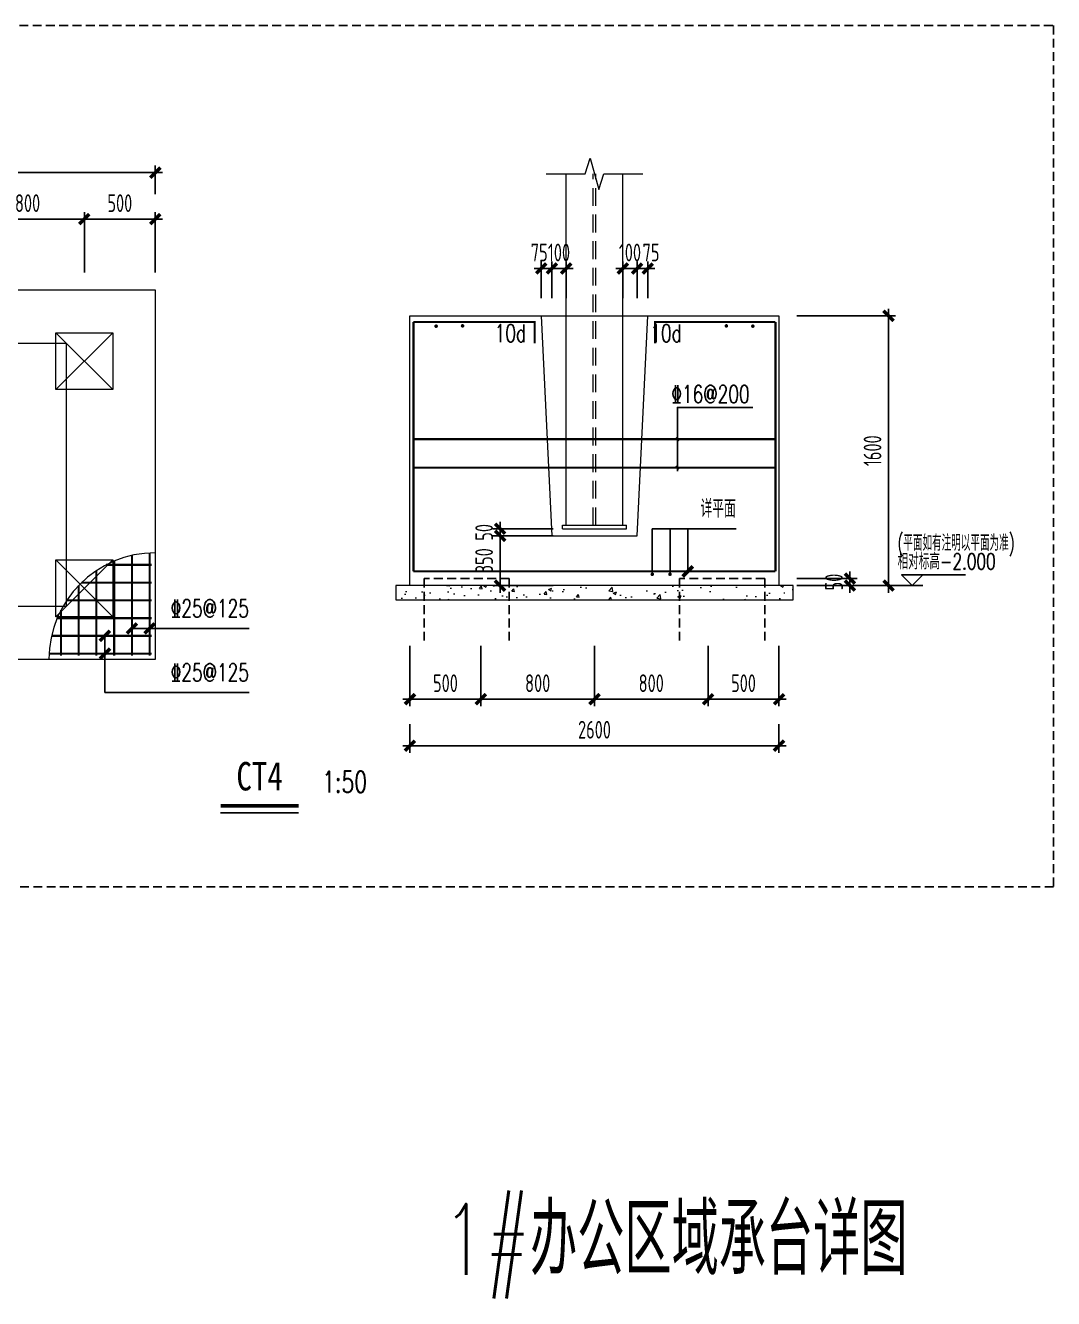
# Model space of a CAD drawing. Extents: x -1201378 to 2367219, y -619313 to 244905.
# Drawn here: x -199698 to -170725, y -440287 to -404427 of the extents above; entities that cross this region are included whole.
import ezdxf
from ezdxf.enums import TextEntityAlignment as Align

# ---------------------------------------------------------------- set-up
doc = ezdxf.new("R2010")
doc.units = 0
doc.header["$LTSCALE"] = 1000
doc.linetypes.add('DASHED', pattern=[0.75, 0.5, -0.25])
doc.linetypes.add('HIDDEN', pattern=[0.375, 0.25, -0.125])
doc.layers.get('0').update_dxf_attribs({"linetype": 'CONTINUOUS'})
doc.layers.get('Defpoints').update_dxf_attribs({"linetype": 'CONTINUOUS'})
for name, color, linetype in [('S-BG', 131, 'CONTINUOUS'), ('S-SGJ', 21, 'CONTINUOUS'), ('S-SHAPE2', 165, 'HIDDEN'), ('S-TEXT', 21, 'CONTINUOUS')]:
    doc.layers.add(name, color=color, linetype=linetype)
for name, color, linetype, lineweight in [('S-col', 2, 'CONTINUOUS', 0), ('S-ct', 2, 'CONTINUOUS', 0), ('S-dim', 81, 'CONTINUOUS', 0), ('S-donut', 11, 'CONTINUOUS', 0), ('S-gj', 6, 'CONTINUOUS', 0), ('S-hatch-c', 253, 'CONTINUOUS', 0), ('S-zhuang', 1, 'CONTINUOUS', 0), ('THIN', 7, 'CONTINUOUS', 0)]:
    doc.layers.add(name, color=color, linetype=linetype, lineweight=lineweight)
doc.styles.add('SS1', font='tj-romans1.shx', dxfattribs={"width": 0.7, "bigfont": 'tj-hztxt1.shx'})
doc.styles.add('TSSD_Dimension', font='tssdeng.shx', dxfattribs={"width": 0.7, "bigfont": 'hztxt.shx'})
doc.styles.add('TSSD_Norm', font='tj-romans1.shx', dxfattribs={"bigfont": 'tj-hztxt.shx'})
doc.styles.add('TSSD_Rein', font='tj-romans1.shx', dxfattribs={"width": 0.7, "bigfont": 'tj-hztxt.shx'})
doc.styles.add('黑体', font='simhei.ttf', dxfattribs={"width": 0.8})
doc.dimstyles.new('TSSD_50_200', dxfattribs={"dimtxt": 500, "dimasz": 200, "dimexe": 200, "dimexo": 500, "dimgap": 200, "dimtad": 1, "dimdec": 0, "dimlfac": 0.25, "dimzin": 0, "dimdsep": 46, "dimtxsty": 'TSSD_Dimension', "dimblk": 'ARCHTICK', "dimcen": 0, "dimdle": 200, "dimclrt": 7, "dimadec": 0, "dimazin": 0, "dimtfac": 1, "dimtdec": 0, "dimtix": 1, "dimtmove": 2, "dimatfit": 3, "dimfxl": 1, "dimtolj": 1, "dimtzin": 0, "dimarcsym": 0})

# ---------------------------------------------------------------- blocks, each defined once
blk = doc.blocks.new('_ArchTick')
at = {"color": 0, "linetype": 'ByBlock', "const_width": 0.5}
blk.add_lwpolyline([(-0.71, -0.71), (0.71, 0.71)], dxfattribs=at)
blk = doc.blocks.new('*D3577')
at = {"layer": 'Defpoints', "color": 0, "transparency": 16777216}
for p in [(-196038, -409882), (-198038, -411881), (-196038, -411881)]:
    blk.add_point(p, dxfattribs=at)
at = {"layer": 'S-dim', "color": 0, "lineweight": -2, "transparency": 16777216}
for p, q in [((-198238, -409882), (-195838, -409882)), ((-198038, -411381), (-198038, -409682)), ((-196038, -411381), (-196038, -409682))]:
    blk.add_line(p, q, dxfattribs=at)
at = {"layer": 'S-dim', "color": 0, "lineweight": -2, "transparency": 16777216, "xscale": 200, "yscale": 200, "zscale": 200, "rotation": 180}
blk.add_blockref('_ArchTick', (-198038, -409882), dxfattribs=at)
at = {"layer": 'S-dim', "color": 0, "lineweight": -2, "transparency": 16777216, "xscale": 200, "yscale": 200, "zscale": 200}
blk.add_blockref('_ArchTick', (-196038, -409882), dxfattribs=at)
at = {"layer": 'S-dim', "color": 7, "transparency": 16777216, "insert": (-197038, -409432), "char_height": 500, "attachment_point": 5, "style": 'TSSD_Dimension'}
blk.add_mtext('\\A1;500', dxfattribs=at)
blk = doc.blocks.new('*D3578')
at = {"layer": 'Defpoints', "color": 0, "transparency": 16777216}
for p in [(-198038, -409882), (-201238, -411881), (-198038, -411881)]:
    blk.add_point(p, dxfattribs=at)
at = {"layer": 'S-dim', "color": 0, "lineweight": -2, "transparency": 16777216}
for p, q in [((-201438, -409882), (-197838, -409882)), ((-201238, -411381), (-201238, -409682)), ((-198038, -411381), (-198038, -409682))]:
    blk.add_line(p, q, dxfattribs=at)
at = {"layer": 'S-dim', "color": 0, "lineweight": -2, "transparency": 16777216, "xscale": 200, "yscale": 200, "zscale": 200, "rotation": 180}
blk.add_blockref('_ArchTick', (-201238, -409882), dxfattribs=at)
at = {"layer": 'S-dim', "color": 0, "lineweight": -2, "transparency": 16777216, "xscale": 200, "yscale": 200, "zscale": 200}
blk.add_blockref('_ArchTick', (-198038, -409882), dxfattribs=at)
at = {"layer": 'S-dim', "color": 7, "transparency": 16777216, "insert": (-199638, -409432), "char_height": 500, "attachment_point": 5, "style": 'TSSD_Dimension'}
blk.add_mtext('\\A1;800', dxfattribs=at)
blk = doc.blocks.new('*D3579')
at = {"layer": 'Defpoints', "color": 0, "transparency": 16777216}
for p in [(-178462, -412605), (-175376, -412605), (-178462, -420205)]:
    blk.add_point(p, dxfattribs=at)
at = {"layer": 'S-dim', "color": 0, "lineweight": -2, "transparency": 16777216}
for p, q in [((-177962, -412605), (-175176, -412605)), ((-175376, -420405), (-175376, -412405)), ((-177962, -420205), (-175176, -420205))]:
    blk.add_line(p, q, dxfattribs=at)
at = {"layer": 'S-dim', "color": 0, "lineweight": -2, "transparency": 16777216, "xscale": 200, "yscale": 200, "zscale": 200}
for p, rotation in [((-175376, -412605), 90), ((-175376, -420205), 270)]:
    blk.add_blockref('_ArchTick', p, dxfattribs=dict(at, rotation=rotation))
at = {"layer": 'S-dim', "color": 7, "transparency": 16777216, "insert": (-175826, -416405), "char_height": 500, "attachment_point": 5, "rotation": 90, "style": 'TSSD_Dimension'}
blk.add_mtext('\\A1;1600', dxfattribs=at)
blk = doc.blocks.new('*D3580')
at = {"layer": 'Defpoints', "color": 0, "transparency": 16777216}
for p in [(-184462, -411272), (-184862, -412605), (-184462, -412605)]:
    blk.add_point(p, dxfattribs=at)
at = {"layer": 'S-dim', "color": 0, "lineweight": -2, "transparency": 16777216}
for p, q in [((-184862, -411272), (-185062, -411272)), ((-184862, -412105), (-184862, -411072)), ((-184862, -411272), (-184462, -411272)), ((-184462, -412105), (-184462, -411072)), ((-184462, -411272), (-184262, -411272))]:
    blk.add_line(p, q, dxfattribs=at)
at = {"layer": 'S-dim', "color": 0, "lineweight": -2, "transparency": 16777216, "xscale": 200, "yscale": 200, "zscale": 200}
blk.add_blockref('_ArchTick', (-184862, -411272), dxfattribs=at)
at = {"layer": 'S-dim', "color": 0, "lineweight": -2, "transparency": 16777216, "xscale": 200, "yscale": 200, "zscale": 200, "rotation": 180}
blk.add_blockref('_ArchTick', (-184462, -411272), dxfattribs=at)
at = {"layer": 'S-dim', "color": 7, "transparency": 16777216, "insert": (-184662, -410822), "char_height": 500, "attachment_point": 5, "style": 'TSSD_Dimension'}
blk.add_mtext('\\A1;100', dxfattribs=at)
blk = doc.blocks.new('*D3538')
at = {"layer": 'Defpoints', "color": 0, "transparency": 16777216}
for p in [(-184862, -411272), (-185162, -412605), (-184862, -412605)]:
    blk.add_point(p, dxfattribs=at)
at = {"layer": 'S-dim', "color": 0, "lineweight": -2, "transparency": 16777216}
for p, q in [((-185162, -411272), (-185362, -411272)), ((-185162, -412105), (-185162, -411072)), ((-185162, -411272), (-184862, -411272)), ((-184862, -412105), (-184862, -411072)), ((-184862, -411272), (-184662, -411272))]:
    blk.add_line(p, q, dxfattribs=at)
at = {"layer": 'S-dim', "color": 0, "lineweight": -2, "transparency": 16777216, "xscale": 200, "yscale": 200, "zscale": 200}
blk.add_blockref('_ArchTick', (-185162, -411272), dxfattribs=at)
at = {"layer": 'S-dim', "color": 0, "lineweight": -2, "transparency": 16777216, "xscale": 200, "yscale": 200, "zscale": 200, "rotation": 180}
blk.add_blockref('_ArchTick', (-184862, -411272), dxfattribs=at)
at = {"layer": 'S-dim', "color": 7, "transparency": 16777216, "insert": (-185219, -410822), "char_height": 500, "attachment_point": 5, "style": 'TSSD_Dimension'}
blk.add_mtext('\\A1;75', dxfattribs=at)
blk = doc.blocks.new('*D3539')
at = {"layer": 'Defpoints', "color": 0, "transparency": 16777216}
for p in [(-182162, -411272), (-182462, -412605), (-182162, -412605)]:
    blk.add_point(p, dxfattribs=at)
at = {"layer": 'S-dim', "color": 0, "lineweight": -2, "transparency": 16777216}
for p, q in [((-182462, -411272), (-182662, -411272)), ((-182462, -412105), (-182462, -411072)), ((-182462, -411272), (-182162, -411272)), ((-182162, -412105), (-182162, -411072)), ((-182162, -411272), (-181962, -411272))]:
    blk.add_line(p, q, dxfattribs=at)
at = {"layer": 'S-dim', "color": 0, "lineweight": -2, "transparency": 16777216, "xscale": 200, "yscale": 200, "zscale": 200}
blk.add_blockref('_ArchTick', (-182462, -411272), dxfattribs=at)
at = {"layer": 'S-dim', "color": 0, "lineweight": -2, "transparency": 16777216, "xscale": 200, "yscale": 200, "zscale": 200, "rotation": 180}
blk.add_blockref('_ArchTick', (-182162, -411272), dxfattribs=at)
at = {"layer": 'S-dim', "color": 7, "transparency": 16777216, "insert": (-182068, -410822), "char_height": 500, "attachment_point": 5, "style": 'TSSD_Dimension'}
blk.add_mtext('\\A1;75', dxfattribs=at)
blk = doc.blocks.new('*D3540')
at = {"layer": 'Defpoints', "color": 0, "transparency": 16777216}
for p in [(-182462, -411272), (-182862, -412605), (-182462, -412605)]:
    blk.add_point(p, dxfattribs=at)
at = {"layer": 'S-dim', "color": 0, "lineweight": -2, "transparency": 16777216}
for p, q in [((-182862, -411272), (-183062, -411272)), ((-182862, -412105), (-182862, -411072)), ((-182862, -411272), (-182462, -411272)), ((-182462, -412105), (-182462, -411072)), ((-182462, -411272), (-182262, -411272))]:
    blk.add_line(p, q, dxfattribs=at)
at = {"layer": 'S-dim', "color": 0, "lineweight": -2, "transparency": 16777216, "xscale": 200, "yscale": 200, "zscale": 200}
blk.add_blockref('_ArchTick', (-182862, -411272), dxfattribs=at)
at = {"layer": 'S-dim', "color": 0, "lineweight": -2, "transparency": 16777216, "xscale": 200, "yscale": 200, "zscale": 200, "rotation": 180}
blk.add_blockref('_ArchTick', (-182462, -411272), dxfattribs=at)
at = {"layer": 'S-dim', "color": 7, "transparency": 16777216, "insert": (-182662, -410822), "char_height": 500, "attachment_point": 5, "style": 'TSSD_Dimension'}
blk.add_mtext('\\A1;100', dxfattribs=at)
blk = doc.blocks.new('*D3541')
at = {"layer": 'Defpoints', "color": 0, "transparency": 16777216}
for p in [(-178462, -420005), (-178462, -420205), (-176462, -420205)]:
    blk.add_point(p, dxfattribs=at)
at = {"layer": 'S-dim', "color": 0, "lineweight": -2, "transparency": 16777216}
for p, q in [((-176462, -420005), (-176462, -419805)), ((-177962, -420005), (-176262, -420005)), ((-177962, -420205), (-176262, -420205)), ((-176462, -420005), (-176462, -420205)), ((-176462, -420205), (-176462, -420405))]:
    blk.add_line(p, q, dxfattribs=at)
at = {"layer": 'S-dim', "color": 0, "lineweight": -2, "transparency": 16777216, "xscale": 200, "yscale": 200, "zscale": 200}
for p, rotation in [((-176462, -420005), 270), ((-176462, -420205), 90)]:
    blk.add_blockref('_ArchTick', p, dxfattribs=dict(at, rotation=rotation))
at = {"layer": 'S-dim', "color": 7, "transparency": 16777216, "insert": (-176912, -420105), "char_height": 500, "attachment_point": 5, "rotation": 90, "style": 'TSSD_Dimension'}
blk.add_mtext('\\A1;50', dxfattribs=at)
blk = doc.blocks.new('*D3542')
at = {"layer": 'Defpoints', "color": 0, "transparency": 16777216}
for p in [(-186322, -418805), (-184322, -418805), (-184322, -420205)]:
    blk.add_point(p, dxfattribs=at)
at = {"layer": 'S-dim', "color": 0, "lineweight": -2, "transparency": 16777216}
for p, q in [((-184822, -418805), (-186522, -418805)), ((-186322, -420405), (-186322, -418605)), ((-184822, -420205), (-186522, -420205))]:
    blk.add_line(p, q, dxfattribs=at)
at = {"layer": 'S-dim', "color": 0, "lineweight": -2, "transparency": 16777216, "xscale": 200, "yscale": 200, "zscale": 200}
for p, rotation in [((-186322, -418805), 90), ((-186322, -420205), 270)]:
    blk.add_blockref('_ArchTick', p, dxfattribs=dict(at, rotation=rotation))
at = {"layer": 'S-dim', "color": 7, "transparency": 16777216, "insert": (-186772, -419505), "char_height": 500, "attachment_point": 5, "rotation": 90, "style": 'TSSD_Dimension'}
blk.add_mtext('\\A1;350', dxfattribs=at)
blk = doc.blocks.new('*D3543')
at = {"layer": 'Defpoints', "color": 0, "transparency": 16777216}
for p in [(-186322, -418605), (-184322, -418605), (-184322, -418805)]:
    blk.add_point(p, dxfattribs=at)
at = {"layer": 'S-dim', "color": 0, "lineweight": -2, "transparency": 16777216}
for p, q in [((-186322, -418605), (-186322, -418405)), ((-184822, -418605), (-186522, -418605)), ((-184822, -418805), (-186522, -418805)), ((-186322, -418805), (-186322, -418605)), ((-186322, -418805), (-186322, -419005))]:
    blk.add_line(p, q, dxfattribs=at)
at = {"layer": 'S-dim', "color": 0, "lineweight": -2, "transparency": 16777216, "xscale": 200, "yscale": 200, "zscale": 200}
for p, rotation in [((-186322, -418605), 270), ((-186322, -418805), 90)]:
    blk.add_blockref('_ArchTick', p, dxfattribs=dict(at, rotation=rotation))
at = {"layer": 'S-dim', "color": 7, "transparency": 16777216, "insert": (-186772, -418705), "char_height": 500, "attachment_point": 5, "rotation": 90, "style": 'TSSD_Dimension'}
blk.add_mtext('\\A1;50', dxfattribs=at)
blk = doc.blocks.new('S-ZHUANG-400')
at = {"layer": 'S-zhuang'}
for p, q in [((200, -200), (-200, 200)), ((-200, -200), (200, 200))]:
    blk.add_line(p, q, dxfattribs=at)
blk.add_lwpolyline([(-200, 200), (200, 200), (200, -200), (-200, -200)], close=True, dxfattribs=at)
blk = doc.blocks.new('*D3544')
at = {"layer": 'Defpoints', "color": 0, "transparency": 16777216}
for p in [(-206438, -408572), (-206438, -409681), (-196038, -409681)]:
    blk.add_point(p, dxfattribs=at)
at = {"layer": 'S-dim', "color": 0, "lineweight": -2, "transparency": 16777216}
for p, q in [((-206438, -409181), (-206438, -408372)), ((-196038, -409181), (-196038, -408372)), ((-195838, -408572), (-206638, -408572))]:
    blk.add_line(p, q, dxfattribs=at)
at = {"layer": 'S-dim', "color": 0, "lineweight": -2, "transparency": 16777216, "xscale": 200, "yscale": 200, "zscale": 200, "rotation": 180}
blk.add_blockref('_ArchTick', (-206438, -408572), dxfattribs=at)
at = {"layer": 'S-dim', "color": 0, "lineweight": -2, "transparency": 16777216, "xscale": 200, "yscale": 200, "zscale": 200}
blk.add_blockref('_ArchTick', (-196038, -408572), dxfattribs=at)
at = {"layer": 'S-dim', "color": 7, "transparency": 16777216, "insert": (-201238, -408122), "char_height": 500, "attachment_point": 5, "style": 'TSSD_Dimension'}
blk.add_mtext('\\A1;2600', dxfattribs=at)
blk = doc.blocks.new('*D3550')
at = {"layer": 'Defpoints', "color": 0, "transparency": 16777216}
for p in [(-188862, -421405), (-186862, -421405), (-186862, -423405)]:
    blk.add_point(p, dxfattribs=at)
at = {"layer": 'S-dim', "color": 0, "lineweight": -2, "transparency": 16777216}
for p, q in [((-188862, -421905), (-188862, -423605)), ((-186862, -421905), (-186862, -423605)), ((-189062, -423405), (-186662, -423405))]:
    blk.add_line(p, q, dxfattribs=at)
at = {"layer": 'S-dim', "color": 0, "lineweight": -2, "transparency": 16777216, "xscale": 200, "yscale": 200, "zscale": 200, "rotation": 180}
blk.add_blockref('_ArchTick', (-188862, -423405), dxfattribs=at)
at = {"layer": 'S-dim', "color": 0, "lineweight": -2, "transparency": 16777216, "xscale": 200, "yscale": 200, "zscale": 200}
blk.add_blockref('_ArchTick', (-186862, -423405), dxfattribs=at)
at = {"layer": 'S-dim', "color": 7, "transparency": 16777216, "insert": (-187862, -422955), "char_height": 500, "attachment_point": 5, "style": 'TSSD_Dimension'}
blk.add_mtext('\\A1;500', dxfattribs=at)
blk = doc.blocks.new('*D3551')
at = {"layer": 'Defpoints', "color": 0, "transparency": 16777216}
for p in [(-186862, -421405), (-183662, -421405), (-183662, -423405)]:
    blk.add_point(p, dxfattribs=at)
at = {"layer": 'S-dim', "color": 0, "lineweight": -2, "transparency": 16777216}
for p, q in [((-186862, -421905), (-186862, -423605)), ((-183662, -421905), (-183662, -423605)), ((-187062, -423405), (-183462, -423405))]:
    blk.add_line(p, q, dxfattribs=at)
at = {"layer": 'S-dim', "color": 0, "lineweight": -2, "transparency": 16777216, "xscale": 200, "yscale": 200, "zscale": 200, "rotation": 180}
blk.add_blockref('_ArchTick', (-186862, -423405), dxfattribs=at)
at = {"layer": 'S-dim', "color": 0, "lineweight": -2, "transparency": 16777216, "xscale": 200, "yscale": 200, "zscale": 200}
blk.add_blockref('_ArchTick', (-183662, -423405), dxfattribs=at)
at = {"layer": 'S-dim', "color": 7, "transparency": 16777216, "insert": (-185262, -422955), "char_height": 500, "attachment_point": 5, "style": 'TSSD_Dimension'}
blk.add_mtext('\\A1;800', dxfattribs=at)
blk = doc.blocks.new('*D3552')
at = {"layer": 'Defpoints', "color": 0, "transparency": 16777216}
for p in [(-180462, -421405), (-178462, -421405), (-178462, -423405)]:
    blk.add_point(p, dxfattribs=at)
at = {"layer": 'S-dim', "color": 0, "lineweight": -2, "transparency": 16777216}
for p, q in [((-180462, -421905), (-180462, -423605)), ((-178462, -421905), (-178462, -423605)), ((-180662, -423405), (-178262, -423405))]:
    blk.add_line(p, q, dxfattribs=at)
at = {"layer": 'S-dim', "color": 0, "lineweight": -2, "transparency": 16777216, "xscale": 200, "yscale": 200, "zscale": 200, "rotation": 180}
blk.add_blockref('_ArchTick', (-180462, -423405), dxfattribs=at)
at = {"layer": 'S-dim', "color": 0, "lineweight": -2, "transparency": 16777216, "xscale": 200, "yscale": 200, "zscale": 200}
blk.add_blockref('_ArchTick', (-178462, -423405), dxfattribs=at)
at = {"layer": 'S-dim', "color": 7, "transparency": 16777216, "insert": (-179462, -422955), "char_height": 500, "attachment_point": 5, "style": 'TSSD_Dimension'}
blk.add_mtext('\\A1;500', dxfattribs=at)
blk = doc.blocks.new('*D3553')
at = {"layer": 'Defpoints', "color": 0, "transparency": 16777216}
for p in [(-183662, -421405), (-180462, -421405), (-180462, -423405)]:
    blk.add_point(p, dxfattribs=at)
at = {"layer": 'S-dim', "color": 0, "lineweight": -2, "transparency": 16777216}
for p, q in [((-183662, -421905), (-183662, -423605)), ((-180462, -421905), (-180462, -423605)), ((-183862, -423405), (-180262, -423405))]:
    blk.add_line(p, q, dxfattribs=at)
at = {"layer": 'S-dim', "color": 0, "lineweight": -2, "transparency": 16777216, "xscale": 200, "yscale": 200, "zscale": 200, "rotation": 180}
blk.add_blockref('_ArchTick', (-183662, -423405), dxfattribs=at)
at = {"layer": 'S-dim', "color": 0, "lineweight": -2, "transparency": 16777216, "xscale": 200, "yscale": 200, "zscale": 200}
blk.add_blockref('_ArchTick', (-180462, -423405), dxfattribs=at)
at = {"layer": 'S-dim', "color": 7, "transparency": 16777216, "insert": (-182062, -422955), "char_height": 500, "attachment_point": 5, "style": 'TSSD_Dimension'}
blk.add_mtext('\\A1;800', dxfattribs=at)
blk = doc.blocks.new('*D3554')
at = {"layer": 'Defpoints', "color": 0, "transparency": 16777216}
for p in [(-188862, -423605), (-178462, -423605), (-188862, -424715)]:
    blk.add_point(p, dxfattribs=at)
at = {"layer": 'S-dim', "color": 0, "lineweight": -2, "transparency": 16777216}
for p, q in [((-188862, -424105), (-188862, -424915)), ((-178462, -424105), (-178462, -424915)), ((-178262, -424715), (-189062, -424715))]:
    blk.add_line(p, q, dxfattribs=at)
at = {"layer": 'S-dim', "color": 0, "lineweight": -2, "transparency": 16777216, "xscale": 200, "yscale": 200, "zscale": 200, "rotation": 180}
blk.add_blockref('_ArchTick', (-188862, -424715), dxfattribs=at)
at = {"layer": 'S-dim', "color": 0, "lineweight": -2, "transparency": 16777216, "xscale": 200, "yscale": 200, "zscale": 200}
blk.add_blockref('_ArchTick', (-178462, -424715), dxfattribs=at)
at = {"layer": 'S-dim', "color": 7, "transparency": 16777216, "insert": (-183662, -424265), "char_height": 500, "attachment_point": 5, "style": 'TSSD_Dimension'}
blk.add_mtext('\\A1;2600', dxfattribs=at)
blk = doc.blocks.new('_reinbk')
blk.add_line((0, 0), (0, 0))
blk = doc.blocks.new('TT')
blk.add_line((-0.97, 0), (0.97, 0))
at = {"const_width": 0.45}
blk.add_lwpolyline([(-0.44, -0.44), (0.44, 0.44)], dxfattribs=at)

msp = doc.modelspace()

# ---------------------------------------------------------------- hatches: boundary and pattern name
at = {"layer": 'S-hatch-c'}
h = msp.add_hatch(dxfattribs=at)
h.set_pattern_fill('AR-CONC', color=256, scale=5, style=0)
h.set_pattern_definition([(50, (-183262.2, -420605.4), (910.92, -79.7), [95.25, -1047.75]), (355, (-183262.2, -420605.4), (-176.21, 955.28), [76.2, -838.2]), (100.451, (-183186.3, -420612.1), (734.71, 875.58), [80.95, -890.45]), (46.184, (-183262.2, -420351.4), (1355.4, -210.21), [142.87, -1571.62]), (96.636, (-183149.2, -420369), (1187.02, 1237.13), [121.42, -1335.67]), (351.184, (-183262.2, -420351.4), (1187.02, 1237.13), [114.3, -1257.3]), (21, (-183135.2, -420414.9), (758.07, -511.33), [95.25, -1047.75]), (326, (-183135.2, -420414.9), (309.01, 920.94), [76.2, -838.2]), (71.451, (-183072, -420457.5), (1067.08, 409.61), [80.95, -890.45]), (37.5, (-183262.2, -420605.43), (15.443, 422.775), [0, -828.04, 0, -850.9, 0, -841.375]), (7.5, (-183262.2, -420605.43), (334.1, 500.903), [0, -485.14, 0, -808.99, 0, -320.675]), (327.5, (-183545.4, -420605.43), (677.953, -28.644), [0, -317.5, 0, -990.6, 0, -1314.45]), (317.5, (-183672.4, -420605.43), (740.646, 127.13), [0, -412.75, 0, -657.86, 0, -933.45])])
h.paths.add_polyline_path([(-178062.2, -420605.4), (-178062.2, -420205.4), (-189262.2, -420205.4), (-189262.2, -420605.4)])

# ---------------------------------------------------------------- linework, layer by layer
at = {"layer": 'S-BG'}
msp.add_line((-174405.7, -420205.4), (-175576, -420205.4), dxfattribs=at)
msp.add_lwpolyline([(-174405.4, -419905.4), (-174705.4, -420205.4), (-175005.4, -419905.4), (-173205.4, -419905.4)], dxfattribs=at)
at = {"layer": 'S-col', "color": 9}
for p, q in [((-184462.2, -418505.4), (-184462.2, -408605.4)), ((-182862.2, -418505.4), (-182862.2, -408605.4)), ((-184562.2, -418505.4), (-182762.2, -418505.4)), ((-184562.2, -418605.4), (-184562.2, -418505.4)), ((-184562.2, -418605.4), (-182762.2, -418605.4)), ((-182762.2, -418605.4), (-182762.2, -418505.4))]:
    msp.add_line(p, q, dxfattribs=at)
at = {"layer": 'S-col', "color": 9, "linetype": 'DASHED'}
for p, q in [((-183698.2, -418505.4), (-183698.2, -408605.4)), ((-183626.2, -418505.4), (-183626.2, -408605.4))]:
    msp.add_line(p, q, dxfattribs=at)
at = {"layer": 'S-ct'}
for p, q in [((-188862.2, -420205.4), (-188862.2, -412605.4)), ((-188862.2, -412605.4), (-178462.2, -412605.4)), ((-185162.2, -412605.4), (-184862.2, -418805.4)), ((-182462.2, -418805.4), (-182162.2, -412605.4)), ((-178462.2, -412605.4), (-178462.2, -420205.4)), ((-184862.2, -418805.4), (-182462.2, -418805.4)), ((-178062.2, -420205.4), (-189262.2, -420205.4)), ((-189262.2, -420205.4), (-189262.2, -420605.4)), ((-178062.2, -420605.4), (-178062.2, -420205.4)), ((-189262.2, -420605.4), (-178062.2, -420605.4))]:
    msp.add_line(p, q, dxfattribs=at)
for points in [[(-196037.5, -411881.3), (-206437.5, -411881.3), (-206437.5, -422281.3), (-196037.5, -422281.3)], [(-204137.5, -420781.3), (-198537.5, -420781.3), (-198537.5, -413381.3), (-204137.5, -413381.3)]]:
    msp.add_lwpolyline(points, close=True, dxfattribs=at)
at = {"layer": 'S-donut', "const_width": 50}
for points in [[(-188100.1, -412897.3, -1), (-188150.1, -412897.3, -1)], [(-187354.1, -412888.6, -1), (-187404.1, -412888.6, -1)], [(-179970.3, -412888.6, 1), (-179920.3, -412888.6, 1)], [(-179224.2, -412897.3, 1), (-179174.2, -412897.3, 1)], [(-182058.5, -419885.4, 1), (-182008.5, -419885.4, 1)], [(-181558.5, -419885.4, 1), (-181508.5, -419885.4, 1)]]:
    msp.add_lwpolyline(points, format="xyb", close=True, dxfattribs=at)
at = {"layer": 'S-gj', "const_width": 60}
for points in [[(-188762.2, -412781.2), (-185348.1, -412781.2), (-185348.1, -413381.2)], [(-188762.2, -412781.2), (-188762.2, -419805.4)], [(-178562.2, -412781.2), (-181950.5, -412781.2), (-181950.5, -413381.2)], [(-178562.2, -412781.2), (-178562.2, -419805.4)], [(-188762.2, -416081.5), (-178562.2, -416081.5)], [(-188762.2, -416881.5), (-178562.2, -416881.5)], [(-197197.5, -422181.3), (-197197.5, -419514.6)], [(-196697.5, -422181.3), (-196697.5, -419354.8)], [(-196197.5, -422181.3), (-196197.5, -419285.5)], [(-197697.5, -422181.3), (-197697.5, -419782.4)], [(-196137.5, -419621.3), (-197424.7, -419621.3)], [(-178562.2, -419805.4), (-188762.2, -419805.4)], [(-198197.5, -422181.3), (-198197.5, -420199.3)], [(-196137.5, -420121.3), (-198119.4, -420121.3)], [(-196137.5, -420621.3), (-198536.4, -420621.3)], [(-198697.5, -422181.3), (-198697.5, -420894)], [(-196137.5, -421121.3), (-198804.2, -421121.3)], [(-196137.5, -421621.3), (-198964, -421621.3)], [(-196137.5, -422121.3), (-199033.2, -422121.3)]]:
    msp.add_lwpolyline(points, dxfattribs=at)
at = {"layer": 'S-SHAPE2'}
for p, q in [((-186062.2, -420005.4), (-188462.2, -420005.4)), ((-188462.2, -420005.4), (-188462.2, -421805.4)), ((-186062.2, -420005.4), (-186062.2, -421805.4)), ((-178862.2, -420005.4), (-181262.2, -420005.4)), ((-181262.2, -420005.4), (-181262.2, -421805.4)), ((-178862.2, -420005.4), (-178862.2, -421805.4))]:
    msp.add_line(p, q, dxfattribs=at)
msp.add_lwpolyline([(-211494.2, -404426.8), (-170724.9, -404426.8), (-170724.9, -428685.5), (-211494.2, -428685.5)], close=True, dxfattribs=at)
at = {"layer": 'S-TEXT'}
for p, q in [((-182033.5, -418605.4), (-179673.2, -418605.4)), ((-182033.5, -419885.4), (-182033.5, -418605.4)), ((-181533.5, -419885.4), (-181533.5, -418605.4)), ((-181033.5, -419805.4), (-181033.5, -418605.4)), ((-197458.8, -421621.3), (-197458.8, -423216)), ((-196697.5, -421412), (-193394.6, -421412)), ((-197458.8, -423216), (-193394.6, -423216))]:
    msp.add_line(p, q, dxfattribs=at)
for points in [[(-181323.8, -416881.5), (-181323.8, -415895.2), (-181323.8, -415185.1), (-179196.5, -415185.1)], [(-194199.4, -426606.2), (-191999.4, -426606.2)]]:
    msp.add_lwpolyline(points, dxfattribs=at)
at = {"layer": 'S-TEXT', "const_width": 100}
msp.add_lwpolyline([(-194199.4, -426406.2), (-191999.4, -426406.2)], dxfattribs=at)
at = {"layer": 'THIN'}
msp.add_lwpolyline([(-185022.2, -408605.4), (-183922.2, -408605.4), (-183782.2, -408165.4), (-183542.2, -409045.4), (-183402.2, -408605.4), (-182302.2, -408605.4)], dxfattribs=at)
msp.add_arc((-196037.5, -422281.3), 3000, 90, 180, dxfattribs=at)

# ---------------------------------------------------------------- block references
at = {"layer": 'S-TEXT'}
for name, p, xscale, yscale, zscale, rotation in [('TT', (-181323.8, -416081.5), 100, 100, 100, 90), ('_reinbk', (-181323.8, -416081.5), 200, 200, 200, 270), ('TT', (-181323.8, -416881.5), 100, 100, 100, 90), ('_reinbk', (-181323.8, -416881.5), 200, 200, 200, 270)]:
    msp.add_blockref(name, p, dxfattribs=dict(at, xscale=xscale, yscale=yscale, zscale=zscale, rotation=rotation))
at = {"layer": 'S-TEXT', "xscale": 200, "yscale": 200, "zscale": 200}
for p in [(-181033.5, -419805.4), (-196697.5, -421412), (-196197.5, -421412), (-197458.8, -421621.3), (-197458.8, -422121.3)]:
    msp.add_blockref('_ArchTick', p, dxfattribs=at)
at = {"layer": 'S-zhuang', "xscale": 4.000000000000001, "yscale": 4.000000000000001, "zscale": 4.000000000000001, "rotation": 90.00000000000001}
for p in [(-198037.5, -413881.3), (-198037.5, -420281.3)]:
    msp.add_blockref('S-ZHUANG-400', p, dxfattribs=at)

# ---------------------------------------------------------------- texts
at = {"layer": 'S-BG', "style": 'SS1'}
for s, width, p in [('(平面如有注明以平面为准)', 0.6, (-175120.8, -419225.8, 0)), ('相对标高-2.000', 0.7, (-175120.8, -419747.9, 0))]:
    msp.add_text(s, height=450, dxfattribs=dict(at, width=width)).set_placement(p)
at = {"layer": 'S-SGJ', "style": 'SS1', "width": 0.7}
msp.add_text('1#办公区域承台详图', height=2000, dxfattribs=at).set_placement((-181388.5, -439620.4), align=Align.CENTER)
at = {"layer": 'S-TEXT', "style": 'TSSD_Rein', "width": 0.7}
for s, p in [('10d', (-185588.3, -413495.6)), ('10d', (-181204.6, -413495.6)), ('详平面', (-179677.8, -418438.8)), ('%%15325@125', (-193399.1, -421245.3)), ('%%15325@125', (-193399.1, -423049.3))]:
    msp.add_text(s, height=500, dxfattribs=at).set_placement(p, align=Align.BOTTOM_RIGHT)
msp.add_text('%%15316@200', height=500, dxfattribs=at).set_placement((-179290.9, -415060.1), align=Align.RIGHT)
at = {"layer": 'S-TEXT', "style": '黑体', "width": 0.8}
msp.add_text('CT4', height=800, dxfattribs=at).set_placement((-193099.4, -426214), align=Align.BOTTOM_CENTER)
at = {"layer": 'S-TEXT', "style": 'TSSD_Norm', "width": 0.7}
msp.add_text('1:50', height=600, dxfattribs=at).set_placement((-191332.3, -426214), align=Align.BOTTOM_LEFT)

# ---------------------------------------------------------------- dimensions: what is measured, and where the dimension line sits
at = {"layer": 'S-dim'}
for base, p1, p2, angle, picture, middle in [((-206437.5, -408571.6), (-196037.5, -409681.3), (-206437.5, -409681.3), 180, '*D3544', (-201237.5, -408121.6)), ((-186322.2, -418605.4), (-184322.2, -418805.4), (-184322.2, -418605.4), 90, '*D3543', (-186772.2, -418705.4)), ((-186322.2, -418805.4), (-184322.2, -420205.4), (-184322.2, -418805.4), 90, '*D3542', (-186772.2, -419505.4)), ((-176462.2, -420205.4), (-178462.2, -420005.4), (-178462.2, -420205.4), 270, '*D3541', (-176912.2, -420105.4)), ((-188862.2, -424714.9), (-178462.2, -423605.2), (-188862.2, -423605.2), 180, '*D3554', (-183662.2, -424264.9))]:
    dim = msp.add_linear_dim(base=base, p1=p1, p2=p2, angle=angle, dimstyle='TSSD_50_200', dxfattribs=at)
    dim.commit()
    dim.dimension.update_dxf_attribs({"geometry": picture, "text_midpoint": middle})
for base, p1, p2, picture, middle in [((-198037.5, -409881.6), (-201237.5, -411881.3), (-198037.5, -411881.3), '*D3578', (-199637.5, -409431.6)), ((-196037.5, -409881.6), (-198037.5, -411881.3), (-196037.5, -411881.3), '*D3577', (-197037.5, -409431.6)), ((-184462.2, -411272.1), (-184862.2, -412605.4), (-184462.2, -412605.4), '*D3580', (-184662.2, -410822.1)), ((-182462.2, -411272.1), (-182862.2, -412605.4), (-182462.2, -412605.4), '*D3540', (-182662.2, -410822.1)), ((-186862.2, -423404.8), (-188862.2, -421405.2), (-186862.2, -421405.2), '*D3550', (-187862.2, -422954.8)), ((-183662.2, -423404.8), (-186862.2, -421405.2), (-183662.2, -421405.2), '*D3551', (-185262.2, -422954.8)), ((-180462.2, -423404.8), (-183662.2, -421405.2), (-180462.2, -421405.2), '*D3553', (-182062.2, -422954.8)), ((-178462.2, -423404.8), (-180462.2, -421405.2), (-178462.2, -421405.2), '*D3552', (-179462.2, -422954.8))]:
    dim = msp.add_linear_dim(base=base, p1=p1, p2=p2, dimstyle='TSSD_50_200', dxfattribs=at)
    dim.commit()
    dim.dimension.update_dxf_attribs({"geometry": picture, "text_midpoint": middle})
for base, p1, p2, picture, middle in [((-184862.2, -411272.1), (-185162.2, -412605.4), (-184862.2, -412605.4), '*D3538', (-185218.5, -410822.1)), ((-182162.2, -411272.1), (-182462.2, -412605.4), (-182162.2, -412605.4), '*D3539', (-182068.4, -410822.1))]:
    dim = msp.add_linear_dim(base=base, p1=p1, p2=p2, dimstyle='TSSD_50_200', dxfattribs=at)
    dim.commit()
    dim.dimension.update_dxf_attribs({"geometry": picture, "text_midpoint": middle, "dimtype": 160})
dim = msp.add_linear_dim(base=(-175376.1, -412605.4), p1=(-178462.2, -420205.4), p2=(-178462.2, -412605.4), angle=90, text='1600', dimstyle='TSSD_50_200', dxfattribs=at)
dim.commit()
dim.dimension.update_dxf_attribs({"geometry": '*D3579', "text_midpoint": (-175826.1, -416405.4)})

doc.saveas('drawing.dxf')
